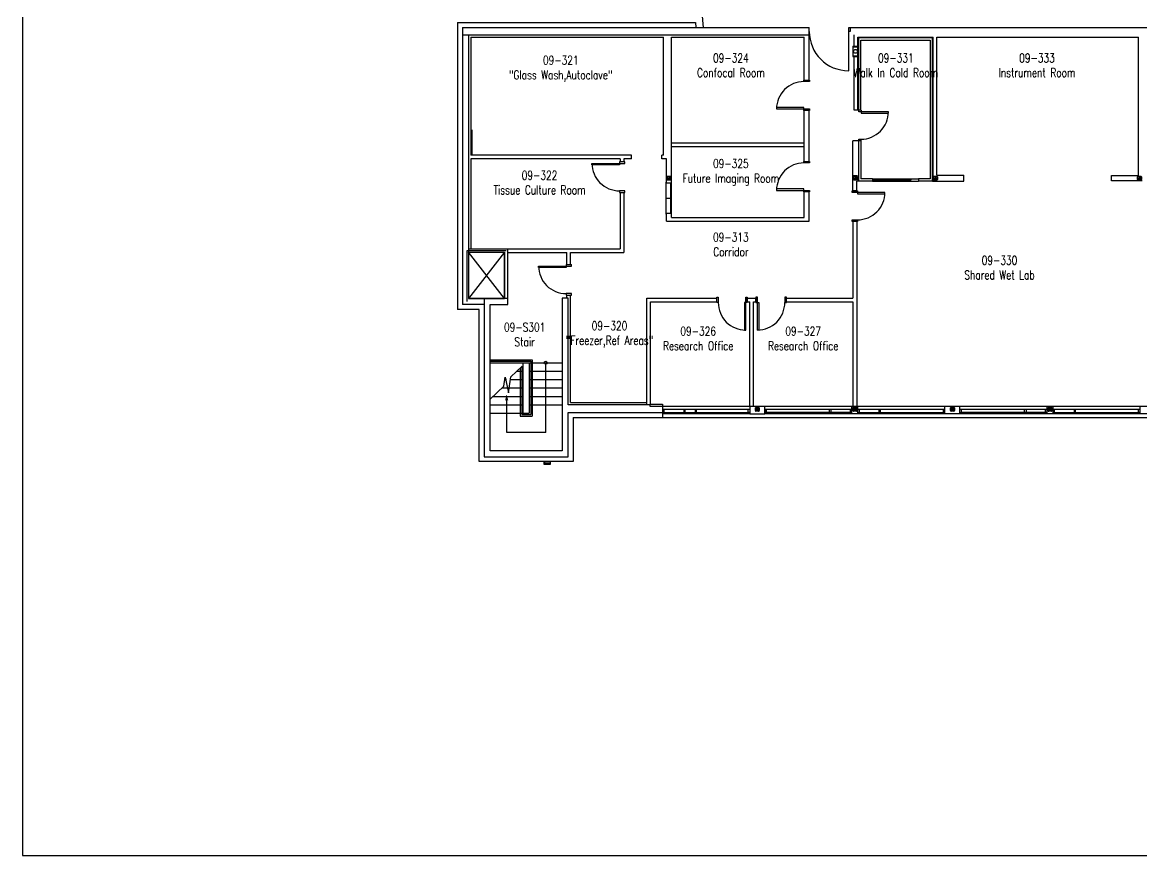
# Model space of a CAD drawing. Extents: x 11182 to 734459, y -1391328 to 152085.
# Drawn here: x 281215 to 318498, y -959177 to -931414 of the extents above; entities that cross this region are included whole.
import ezdxf
from ezdxf.enums import TextEntityAlignment as Align

# ---------------------------------------------------------------- set-up
doc = ezdxf.new("R2010")
doc.units = 0
doc.header["$LTSCALE"] = 500
doc.header["$MEASUREMENT"] = 0
doc.layers.add('0_Defpoints', color=106, linetype='CONTINUOUS', plot=False)
for name, color, linetype in [('0_room_data', 7, 'CONTINUOUS'), ('1_Wall_Exist', 251, 'CONTINUOUS'), ('3_Text', 7, 'CONTINUOUS')]:
    doc.layers.add(name, color=color, linetype=linetype)
doc.styles.add('1_200', font='simplex.shx', dxfattribs={"width": 0.75, "height": 460})

# ---------------------------------------------------------------- blocks, each defined once
blk = doc.blocks.new('room_data')
at = {"layer": '3_Text', "style": '1_200', "width": 0.75}
for tag, p in [('ROOMNUM', (0, 0)), ('ROOMUSE', (0, -575))]:
    blk.add_attdef(tag, text='', height=345, dxfattribs=at).set_placement(p, align=Align.MIDDLE_CENTER)

msp = doc.modelspace()

# ---------------------------------------------------------------- linework, layer by layer
at = {"layer": '0_Defpoints'}
msp.add_lwpolyline([(281215, -904391), (281215, -959177), (365883, -959177), (365883, -904391)], close=True, dxfattribs=at)
at = {"layer": '1_Wall_Exist'}
for p, q in [((303768, -930127), (303895, -931579)), ((295712, -931414), (295712, -940979)), ((295712, -931414), (303632, -931414)), ((295877, -931579), (295877, -940814)), ((295877, -931579), (307426, -931579)), ((303632, -931414), (303647, -931579)), ((307426, -933335), (307426, -931579)), ((308740, -933026), (308740, -931579)), ((308740, -931579), (308790, -931579)), ((308790, -931579), (308790, -931712)), ((308790, -931579), (318897, -931579)), ((295877, -931829), (307426, -931829)), ((296077, -931829), (296077, -940614)), ((296157, -931909), (296157, -935841)), ((296157, -931909), (302568, -931909)), ((302568, -935841), (302568, -931909)), ((302840, -931909), (307254, -931909)), ((302840, -937910), (302840, -931909)), ((307254, -933335), (307254, -931909)), ((308790, -931712), (308740, -931712)), ((308926, -932206), (308926, -931829)), ((309050, -934342), (309050, -931909)), ((309050, -931909), (311552, -931909)), ((311527, -931934), (309075, -931934)), ((309075, -934392), (309075, -931934)), ((309150, -932009), (311452, -932009)), ((309150, -934342), (309150, -932009)), ((311452, -932009), (311452, -936628)), ((311527, -936703), (311527, -931934)), ((311552, -936703), (311552, -931909)), ((311674, -936506), (311674, -931909)), ((311674, -931909), (318391, -931909)), ((318391, -936518), (318391, -931909)), ((308878, -932206), (309050, -932206)), ((308878, -932206), (308878, -932556)), ((308894, -932556), (308894, -932206)), ((308894, -932231), (309034, -932231)), ((309034, -932231), (309034, -932531)), ((308878, -932556), (309050, -932556)), ((308894, -932531), (309034, -932531)), ((308926, -934342), (308926, -932556)), ((307249, -933385), (307249, -933335)), ((307249, -933335), (307432, -933335)), ((307432, -933385), (307249, -933385)), ((307432, -933335), (307432, -933385)), ((307249, -934254), (306335, -934254)), ((306335, -934254), (306335, -934299)), ((306335, -934299), (307432, -934299)), ((307249, -934349), (307249, -934254)), ((307432, -934299), (307432, -934349)), ((307432, -934349), (307249, -934349)), ((307254, -936046), (307254, -934349)), ((307426, -936046), (307426, -934349)), ((309151, -934342), (308926, -934342)), ((310065, -934392), (309075, -934392)), ((309151, -934342), (309151, -934437)), ((309151, -934437), (310065, -934437)), ((310065, -934437), (310065, -934392)), ((296182, -934991), (296182, -935816)), ((308878, -937029), (308878, -935356)), ((309150, -935356), (308878, -935356)), ((309075, -936703), (309075, -935306)), ((309075, -935306), (309150, -935306)), ((309150, -935306), (309150, -936628)), ((307254, -935441), (302840, -935441)), ((307254, -935563), (302840, -935563)), ((301504, -935841), (296157, -935841)), ((301132, -935963), (296157, -935963)), ((296157, -935963), (296157, -938963)), ((300188, -936158), (300188, -936113)), ((300188, -936113), (301285, -936113)), ((301102, -936158), (300188, -936158)), ((301102, -936063), (301102, -936158)), ((301285, -936063), (301102, -936063)), ((301132, -935963), (301132, -936063)), ((301504, -935963), (301254, -935963)), ((301254, -935963), (301254, -936063)), ((301285, -936113), (301285, -936063)), ((301504, -935963), (301504, -935841)), ((302568, -935841), (302518, -935841)), ((302518, -935963), (302518, -935841)), ((302668, -935963), (302518, -935963)), ((302668, -936768), (302668, -935963)), ((307249, -936096), (307249, -936046)), ((307249, -936046), (307432, -936046)), ((307432, -936096), (307249, -936096)), ((307432, -936046), (307432, -936096)), ((302710, -936541), (302799, -936541)), ((302710, -936554), (302799, -936554)), ((302755, -936554), (302755, -936655)), ((308894, -936518), (309034, -936518)), ((308920, -936541), (309009, -936541)), ((308920, -936554), (309009, -936554)), ((308964, -936554), (308964, -936655)), ((311587, -936541), (311676, -936541)), ((311587, -936554), (311676, -936554)), ((311632, -936554), (311632, -936655)), ((311674, -936506), (312574, -936506)), ((312574, -936703), (312574, -936506)), ((317491, -936690), (317491, -936518)), ((317491, -936518), (318391, -936518)), ((318382, -936541), (318471, -936541)), ((318382, -936554), (318471, -936554)), ((318427, -936554), (318427, -936655)), ((302668, -936742), (302665, -936742)), ((302665, -937809), (302665, -936742)), ((302804, -936768), (302668, -936768)), ((302691, -936649), (302691, -936560)), ((302704, -936649), (302704, -936560)), ((302704, -936604), (302806, -936604)), ((302799, -936655), (302710, -936655)), ((302799, -936668), (302710, -936668)), ((302804, -936768), (302804, -937784)), ((302806, -936560), (302806, -936649)), ((302818, -936560), (302818, -936649)), ((308901, -936649), (308901, -936560)), ((308914, -936649), (308914, -936560)), ((308914, -936604), (309015, -936604)), ((309009, -936655), (308920, -936655)), ((309009, -936668), (308920, -936668)), ((309075, -936703), (309006, -936703)), ((309006, -937029), (309006, -936703)), ((309015, -936560), (309015, -936649)), ((309028, -936560), (309028, -936649)), ((309536, -936703), (309075, -936703)), ((309536, -936628), (309150, -936628)), ((309536, -936628), (309536, -936703)), ((309536, -936628), (311066, -936628)), ((309536, -936665), (310820, -936665)), ((309536, -936703), (311066, -936703)), ((310030, -936628), (310030, -936665)), ((310326, -936665), (310326, -936703)), ((310820, -936665), (310820, -936628)), ((311452, -936628), (311066, -936628)), ((311066, -936628), (311066, -936703)), ((311527, -936703), (311066, -936703)), ((311527, -936703), (312574, -936703)), ((311568, -936649), (311568, -936560)), ((311581, -936649), (311581, -936560)), ((311581, -936604), (311682, -936604)), ((311676, -936655), (311587, -936655)), ((311676, -936668), (311587, -936668)), ((311682, -936560), (311682, -936649)), ((311695, -936560), (311695, -936649)), ((318513, -936690), (317491, -936690)), ((318363, -936649), (318363, -936560)), ((318376, -936649), (318376, -936560)), ((318376, -936604), (318477, -936604)), ((318471, -936655), (318382, -936655)), ((318471, -936668), (318382, -936668)), ((318477, -936560), (318477, -936649)), ((318490, -936560), (318490, -936649)), ((301102, -937027), (301102, -937077)), ((301285, -937027), (301102, -937027)), ((301102, -937077), (301285, -937077)), ((301132, -937077), (301132, -938963)), ((301254, -937077), (301254, -939085)), ((301285, -937077), (301285, -937027)), ((302665, -937276), (302804, -937276)), ((307249, -936965), (306335, -936965)), ((306335, -936965), (306335, -937010)), ((306335, -937010), (307432, -937010)), ((307249, -937060), (307249, -936965)), ((307432, -937060), (307249, -937060)), ((307254, -937910), (307254, -937060)), ((307426, -938032), (307426, -937060)), ((307432, -937010), (307432, -937060)), ((308851, -937079), (308851, -937029)), ((308851, -937029), (309034, -937029)), ((309948, -937079), (308851, -937079)), ((309003, -937029), (308881, -937029)), ((309034, -937029), (309034, -937124)), ((309034, -937124), (309948, -937124)), ((309948, -937124), (309948, -937079)), ((302668, -937809), (302665, -937809)), ((302668, -938032), (302668, -937784)), ((302804, -937784), (302668, -937784)), ((302668, -938032), (307426, -938032)), ((302840, -937910), (307254, -937910)), ((308851, -938043), (308851, -937993)), ((308851, -937993), (309034, -937993)), ((309034, -938043), (308851, -938043)), ((308879, -938043), (308878, -940598)), ((309003, -938043), (308881, -938043)), ((309007, -938043), (309006, -944196)), ((309034, -937993), (309034, -938043)), ((296027, -939018), (297327, -939018)), ((296027, -940714), (296027, -939018)), ((296077, -938963), (301132, -938963)), ((296077, -939068), (297277, -939068)), ((297277, -939068), (296077, -940614)), ((297277, -940614), (296077, -939068)), ((297277, -939068), (297277, -940614)), ((297277, -940614), (297277, -939068)), ((297382, -939085), (299356, -939085)), ((299356, -939485), (299356, -939085)), ((299477, -939085), (301254, -939085)), ((299477, -939485), (299477, -939085)), ((298411, -939580), (298411, -939535)), ((298411, -939535), (299508, -939535)), ((299325, -939485), (299508, -939485)), ((299325, -939485), (299325, -939580)), ((299508, -939535), (299508, -939485)), ((299325, -939580), (298411, -939580)), ((297277, -940614), (296077, -940614)), ((296077, -940614), (297277, -940614)), ((299325, -940449), (299325, -940499)), ((299508, -940449), (299325, -940449)), ((299325, -940499), (299508, -940499)), ((299356, -940598), (299356, -940499)), ((299477, -944079), (299477, -940499)), ((299508, -940499), (299508, -940449)), ((302016, -940598), (304345, -940598)), ((302016, -944159), (302016, -940598)), ((304345, -940751), (304345, -940568)), ((304345, -940568), (304395, -940568)), ((304395, -940568), (304395, -940751)), ((305309, -941665), (305309, -940568)), ((305309, -940568), (305359, -940568)), ((305359, -940568), (305359, -940751)), ((305359, -940598), (305649, -940598)), ((305359, -940720), (305359, -940598)), ((305699, -940568), (305649, -940568)), ((305649, -940568), (305649, -940751)), ((305649, -940720), (305649, -940598)), ((305699, -941665), (305699, -940568)), ((306663, -940568), (306613, -940568)), ((306613, -940568), (306613, -940751)), ((306663, -940751), (306663, -940568)), ((306663, -940598), (308878, -940598)), ((306663, -940720), (306663, -940598)), ((296432, -940979), (295712, -940979)), ((296597, -940814), (295877, -940814)), ((296432, -946050), (296432, -940979)), ((302138, -940720), (304345, -940720)), ((302138, -944129), (302138, -940720)), ((304395, -940751), (304345, -940751)), ((305359, -940751), (305264, -940751)), ((305264, -940751), (305264, -941665)), ((305359, -940720), (305443, -940720)), ((305443, -944196), (305443, -940720)), ((305565, -944196), (305565, -940720)), ((305565, -940720), (305649, -940720)), ((305649, -940751), (305744, -940751)), ((305744, -940751), (305744, -941665)), ((306613, -940751), (306663, -940751)), ((306663, -940720), (308878, -940720)), ((308878, -940720), (308878, -944196)), ((305264, -941665), (305309, -941665)), ((305744, -941665), (305699, -941665)), ((296797, -942654), (298197, -942654)), ((296797, -942704), (298147, -942704)), ((296797, -942754), (299197, -942754)), ((297490, -943223), (297863, -942869)), ((297847, -942884), (297847, -944484)), ((298147, -942704), (298147, -944484)), ((298197, -942654), (298197, -944534)), ((298647, -945079), (298647, -942754)), ((297255, -943536), (297292, -943231)), ((297292, -943231), (297411, -943756)), ((297411, -943756), (297490, -943223)), ((297688, -943034), (297897, -943034)), ((297797, -942932), (297797, -944534)), ((298097, -943034), (299197, -943034)), ((296797, -943971), (297255, -943536)), ((297193, -943594), (297897, -943594)), ((297282, -943314), (297337, -943314)), ((297459, -943314), (297897, -943314)), ((298097, -943314), (299197, -943314)), ((298097, -943594), (299197, -943594)), ((296898, -943874), (297897, -943874)), ((297347, -945079), (297347, -943874)), ((298097, -943874), (299197, -943874)), ((296797, -944154), (297897, -944154)), ((298097, -944154), (299197, -944154)), ((299477, -944079), (302016, -944079)), ((302138, -944129), (302543, -944129)), ((302543, -944129), (302543, -944574)), ((302543, -944196), (308847, -944196)), ((305443, -944308), (302543, -944308)), ((302593, -944409), (302593, -944308)), ((303243, -944308), (303243, -944409)), ((303293, -944409), (303293, -944308)), ((303626, -944308), (303626, -944409)), ((303676, -944409), (303676, -944308)), ((305393, -944409), (305393, -944308)), ((305443, -944196), (305443, -944462)), ((305633, -944349), (305633, -944260)), ((305646, -944349), (305646, -944260)), ((305646, -944304), (305747, -944304)), ((305652, -944241), (305741, -944241)), ((305652, -944254), (305741, -944254)), ((305741, -944355), (305652, -944355)), ((305741, -944368), (305652, -944368)), ((305697, -944254), (305697, -944355)), ((305747, -944260), (305747, -944349)), ((305760, -944260), (305760, -944349)), ((305947, -944462), (305947, -944196)), ((308847, -944308), (305947, -944308)), ((305947, -944308), (305947, -944409)), ((305997, -944409), (305997, -944308)), ((308097, -944409), (308097, -944308)), ((308147, -944308), (308147, -944409)), ((308797, -944409), (308797, -944308)), ((308847, -944462), (308847, -944196)), ((308847, -944196), (309047, -944196)), ((308883, -944349), (308883, -944260)), ((308896, -944349), (308896, -944260)), ((308896, -944304), (308997, -944304)), ((308902, -944241), (308991, -944241)), ((308902, -944254), (308991, -944254)), ((308991, -944355), (308902, -944355)), ((308991, -944368), (308902, -944368)), ((308947, -944254), (308947, -944355)), ((308997, -944260), (308997, -944349)), ((309010, -944260), (309010, -944349)), ((309047, -944462), (309047, -944196)), ((309047, -944196), (337987, -944196)), ((311947, -944308), (309047, -944308)), ((309097, -944409), (309097, -944308)), ((309747, -944308), (309747, -944409)), ((309797, -944409), (309797, -944308)), ((311897, -944409), (311897, -944308)), ((311947, -944462), (311947, -944196)), ((312133, -944349), (312133, -944260)), ((312146, -944349), (312146, -944260)), ((312146, -944304), (312247, -944304)), ((312152, -944241), (312241, -944241)), ((312152, -944254), (312241, -944254)), ((312241, -944355), (312152, -944355)), ((312241, -944368), (312152, -944368)), ((312197, -944254), (312197, -944355)), ((312247, -944260), (312247, -944349)), ((312260, -944260), (312260, -944349)), ((312447, -944462), (312447, -944196)), ((315347, -944308), (312447, -944308)), ((312497, -944409), (312497, -944308)), ((314597, -944409), (314597, -944308)), ((314647, -944308), (314647, -944409)), ((315297, -944409), (315297, -944308)), ((315347, -944462), (315347, -944196)), ((315383, -944349), (315383, -944260)), ((315396, -944349), (315396, -944260)), ((315396, -944304), (315497, -944304)), ((315402, -944241), (315491, -944241)), ((315402, -944254), (315491, -944254)), ((315491, -944355), (315402, -944355)), ((315491, -944368), (315402, -944368)), ((315447, -944254), (315447, -944355)), ((315497, -944260), (315497, -944349)), ((315510, -944260), (315510, -944349)), ((315547, -944462), (315547, -944196)), ((318447, -944308), (315547, -944308)), ((315597, -944409), (315597, -944308)), ((316247, -944308), (316247, -944409)), ((316297, -944409), (316297, -944308)), ((318397, -944409), (318397, -944308)), ((318447, -944462), (318447, -944196)), ((296797, -944434), (298097, -944434)), ((297797, -944534), (298197, -944534)), ((297847, -944484), (298147, -944484)), ((299562, -944574), (299562, -946050)), ((299562, -944574), (334847, -944574)), ((302543, -944443), (302593, -944443)), ((305443, -944462), (302543, -944462)), ((302562, -944409), (302562, -944443)), ((302575, -944443), (302575, -944409)), ((302581, -944413), (303256, -944413)), ((302581, -944419), (302581, -944413)), ((302581, -944419), (303256, -944419)), ((302581, -944432), (303256, -944432)), ((302581, -944438), (302581, -944432)), ((302581, -944438), (303256, -944438)), ((302582, -944432), (302582, -944419)), ((302593, -944443), (302593, -944462)), ((303243, -944409), (303293, -944409)), ((303243, -944462), (303243, -944443)), ((303243, -944443), (303293, -944443)), ((303254, -944432), (303254, -944419)), ((303256, -944419), (303256, -944413)), ((303256, -944438), (303256, -944432)), ((303262, -944409), (303262, -944443)), ((303275, -944443), (303275, -944409)), ((303281, -944413), (303638, -944413)), ((303281, -944419), (303281, -944413)), ((303281, -944419), (303638, -944419)), ((303281, -944432), (303638, -944432)), ((303281, -944438), (303281, -944432)), ((303281, -944438), (303638, -944438)), ((303282, -944432), (303282, -944419)), ((303293, -944443), (303293, -944462)), ((303626, -944409), (303676, -944409)), ((303626, -944462), (303626, -944443)), ((303626, -944443), (303676, -944443)), ((303637, -944432), (303637, -944419)), ((303638, -944419), (303638, -944413)), ((303638, -944438), (303638, -944432)), ((303645, -944409), (303645, -944443)), ((303657, -944443), (303657, -944409)), ((303664, -944413), (305406, -944413)), ((303664, -944419), (303664, -944413)), ((303664, -944419), (305406, -944419)), ((303664, -944432), (305406, -944432)), ((303664, -944438), (303664, -944432)), ((303664, -944438), (305406, -944438)), ((303665, -944432), (303665, -944419)), ((303676, -944443), (303676, -944462)), ((305443, -944409), (305393, -944409)), ((305443, -944443), (305393, -944443)), ((305393, -944443), (305393, -944462)), ((305404, -944432), (305404, -944419)), ((305406, -944419), (305406, -944413)), ((305406, -944438), (305406, -944432)), ((305412, -944443), (305412, -944409)), ((305425, -944409), (305425, -944443)), ((305443, -944462), (305947, -944462)), ((305947, -944409), (305997, -944409)), ((305947, -944462), (305947, -944443)), ((305947, -944443), (305997, -944443)), ((344447, -944462), (305947, -944462)), ((305965, -944409), (305965, -944443)), ((305978, -944443), (305978, -944409)), ((308109, -944413), (305984, -944413)), ((305984, -944419), (305984, -944413)), ((308109, -944419), (305984, -944419)), ((308109, -944432), (305984, -944432)), ((305984, -944438), (305984, -944432)), ((308109, -944438), (305984, -944438)), ((305985, -944432), (305985, -944419)), ((305997, -944443), (305997, -944462)), ((308147, -944409), (308097, -944409)), ((308147, -944443), (308097, -944443)), ((308097, -944443), (308097, -944462)), ((308108, -944432), (308108, -944419)), ((308109, -944419), (308109, -944413)), ((308109, -944438), (308109, -944432)), ((308115, -944443), (308115, -944409)), ((308128, -944409), (308128, -944443)), ((308809, -944413), (308134, -944413)), ((308134, -944419), (308134, -944413)), ((308809, -944419), (308134, -944419)), ((308809, -944432), (308134, -944432)), ((308134, -944438), (308134, -944432)), ((308809, -944438), (308134, -944438)), ((308135, -944432), (308135, -944419)), ((308147, -944462), (308147, -944443)), ((308847, -944409), (308797, -944409)), ((308847, -944443), (308797, -944443)), ((308797, -944443), (308797, -944462)), ((308808, -944432), (308808, -944419)), ((308809, -944419), (308809, -944413)), ((308809, -944438), (308809, -944432)), ((308815, -944443), (308815, -944409)), ((308828, -944409), (308828, -944443)), ((309047, -944409), (309097, -944409)), ((309047, -944443), (309097, -944443)), ((309065, -944409), (309065, -944443)), ((309078, -944443), (309078, -944409)), ((309084, -944413), (309759, -944413)), ((309084, -944419), (309084, -944413)), ((309084, -944419), (309759, -944419)), ((309084, -944432), (309759, -944432)), ((309084, -944438), (309084, -944432)), ((309084, -944438), (309759, -944438)), ((309085, -944432), (309085, -944419)), ((309097, -944443), (309097, -944462)), ((309747, -944409), (309797, -944409)), ((309747, -944462), (309747, -944443)), ((309747, -944443), (309797, -944443)), ((309758, -944432), (309758, -944419)), ((309759, -944419), (309759, -944413)), ((309759, -944438), (309759, -944432)), ((309765, -944409), (309765, -944443)), ((309778, -944443), (309778, -944409)), ((309784, -944413), (311909, -944413)), ((309784, -944419), (309784, -944413)), ((309784, -944419), (311909, -944419)), ((309784, -944432), (311909, -944432)), ((309784, -944438), (309784, -944432)), ((309784, -944438), (311909, -944438)), ((309785, -944432), (309785, -944419)), ((309797, -944443), (309797, -944462)), ((311947, -944409), (311897, -944409)), ((311947, -944443), (311897, -944443)), ((311897, -944443), (311897, -944462)), ((311908, -944432), (311908, -944419)), ((311909, -944419), (311909, -944413)), ((311909, -944438), (311909, -944432)), ((311915, -944443), (311915, -944409)), ((311928, -944409), (311928, -944443)), ((312447, -944409), (312497, -944409)), ((312447, -944443), (312497, -944443)), ((312465, -944409), (312465, -944443)), ((312478, -944443), (312478, -944409)), ((314609, -944413), (312484, -944413)), ((312484, -944419), (312484, -944413)), ((314609, -944419), (312484, -944419)), ((314609, -944432), (312484, -944432)), ((312484, -944438), (312484, -944432)), ((314609, -944438), (312484, -944438)), ((312485, -944432), (312485, -944419)), ((312497, -944443), (312497, -944462)), ((314647, -944409), (314597, -944409)), ((314647, -944443), (314597, -944443)), ((314597, -944443), (314597, -944462)), ((314608, -944432), (314608, -944419)), ((314609, -944419), (314609, -944413)), ((314609, -944438), (314609, -944432)), ((314615, -944443), (314615, -944409)), ((314628, -944409), (314628, -944443)), ((315309, -944413), (314634, -944413)), ((314634, -944419), (314634, -944413)), ((315309, -944419), (314634, -944419)), ((315309, -944432), (314634, -944432)), ((314634, -944438), (314634, -944432)), ((315309, -944438), (314634, -944438)), ((314635, -944432), (314635, -944419)), ((314647, -944462), (314647, -944443)), ((315347, -944409), (315297, -944409)), ((315347, -944443), (315297, -944443)), ((315297, -944443), (315297, -944462)), ((315308, -944432), (315308, -944419)), ((315309, -944419), (315309, -944413)), ((315309, -944438), (315309, -944432)), ((315315, -944443), (315315, -944409)), ((315328, -944409), (315328, -944443)), ((315547, -944409), (315597, -944409)), ((315547, -944443), (315597, -944443)), ((315565, -944409), (315565, -944443)), ((315578, -944443), (315578, -944409)), ((315584, -944413), (316259, -944413)), ((315584, -944419), (315584, -944413)), ((315584, -944419), (316259, -944419)), ((315584, -944432), (316259, -944432)), ((315584, -944438), (315584, -944432)), ((315584, -944438), (316259, -944438)), ((315585, -944432), (315585, -944419)), ((315597, -944443), (315597, -944462)), ((316247, -944409), (316297, -944409)), ((316247, -944462), (316247, -944443)), ((316247, -944443), (316297, -944443)), ((316258, -944432), (316258, -944419)), ((316259, -944419), (316259, -944413)), ((316259, -944438), (316259, -944432)), ((316265, -944409), (316265, -944443)), ((316278, -944443), (316278, -944409)), ((316284, -944413), (318409, -944413)), ((316284, -944419), (316284, -944413)), ((316284, -944419), (318409, -944419)), ((316284, -944432), (318409, -944432)), ((316284, -944438), (316284, -944432)), ((316284, -944438), (318409, -944438)), ((316285, -944432), (316285, -944419)), ((316297, -944443), (316297, -944462)), ((318447, -944409), (318397, -944409)), ((318447, -944443), (318397, -944443)), ((318397, -944443), (318397, -944462)), ((318408, -944432), (318408, -944419)), ((318409, -944419), (318409, -944413)), ((318409, -944438), (318409, -944432)), ((318415, -944443), (318415, -944409)), ((318428, -944409), (318428, -944443)), ((298647, -945079), (297347, -945079)), ((299562, -946050), (296432, -946050)), ((298599, -946150), (298599, -946050)), ((298799, -946150), (298599, -946150)), ((298607, -946050), (298607, -946096)), ((298607, -946096), (298799, -946096)), ((298799, -946104), (298607, -946104)), ((298607, -946104), (298607, -946150)), ((298799, -946050), (298799, -946150))]:
    msp.add_line(p, q, dxfattribs=at)
for points in [[(302543, -944209), (302122, -944209), (302122, -944159), (299397, -944159), (299397, -940598), (299197, -940598), (299197, -945685), (296797, -945685), (296797, -940814), (297382, -940814), (297382, -938963)], [(297382, -940614), (296597, -940614), (296597, -945885), (299397, -945885), (299397, -944409), (302593, -944409)], [(297897, -944434), (297897, -942754)], [(298097, -942754), (298097, -944434)]]:
    msp.add_lwpolyline(points, dxfattribs=at)
for centre, radius in [((308966, -932379), 63.5), ((298647, -942754), 50)]:
    msp.add_circle(centre, radius, dxfattribs=at)
for centre, radius, start, end in [((308740, -931712), 1314, 180, 270), ((307249, -934299), 914, 89.9924, 180), ((309151, -934392), 914, 269.9924, 0), ((301102, -936113), 914, 180, 270.0076), ((307249, -937010), 914, 89.9924, 180), ((302710, -936560), 19.1, 90, 180), ((302710, -936560), 6.35, 90, 180), ((302799, -936560), 19.1, 0, 90), ((302799, -936560), 6.35, 0, 90), ((308920, -936560), 19.1, 90, 180), ((308920, -936560), 6.35, 90, 180), ((309009, -936560), 19.1, 0, 90), ((309009, -936560), 6.35, 0, 90), ((311587, -936560), 19.1, 90, 180), ((311587, -936560), 6.35, 90, 180), ((311676, -936560), 19.1, 0, 90), ((311676, -936560), 6.35, 0, 90), ((318382, -936560), 19.1, 90, 180), ((318382, -936560), 6.35, 90, 180), ((318471, -936560), 19.1, 0, 90), ((318471, -936560), 6.35, 0, 90), ((302710, -936649), 19.1, 180, 270), ((302710, -936649), 6.35, 180, 270), ((302799, -936649), 19.1, 270, 0), ((302799, -936649), 6.35, 270, 0), ((308920, -936649), 19.1, 180, 270), ((308920, -936649), 6.35, 180, 270), ((309009, -936649), 19.1, 270, 0), ((309009, -936649), 6.35, 270, 0), ((311587, -936649), 19.1, 180, 270), ((311587, -936649), 6.35, 180, 270), ((311676, -936649), 19.1, 270, 0), ((311676, -936649), 6.35, 270, 0), ((318382, -936649), 19.1, 180, 270), ((318382, -936649), 6.35, 180, 270), ((318471, -936649), 19.1, 270, 0), ((318471, -936649), 6.35, 270, 0), ((309034, -937079), 914, 269.9924, 0), ((299325, -939535), 914, 180, 270.0076), ((305309, -940751), 914, 179.9924, 270), ((305699, -940751), 914, 270, 0.0076), ((305652, -944260), 19.1, 90, 180), ((305652, -944349), 19.1, 180, 270), ((305652, -944260), 6.35, 90, 180), ((305652, -944349), 6.35, 180, 270), ((305741, -944260), 19.1, 0, 90), ((305741, -944260), 6.35, 0, 90), ((305741, -944349), 19.1, 270, 0), ((305741, -944349), 6.35, 270, 0), ((308902, -944260), 19.1, 90, 180), ((308902, -944349), 19.1, 180, 270), ((308902, -944260), 6.35, 90, 180), ((308902, -944349), 6.35, 180, 270), ((308991, -944260), 19.1, 0, 90), ((308991, -944260), 6.35, 0, 90), ((308991, -944349), 19.1, 270, 0), ((308991, -944349), 6.35, 270, 0), ((312152, -944260), 19.1, 90, 180), ((312152, -944349), 19.1, 180, 270), ((312152, -944260), 6.35, 90, 180), ((312152, -944349), 6.35, 180, 270), ((312241, -944260), 19.1, 0, 90), ((312241, -944260), 6.35, 0, 90), ((312241, -944349), 19.1, 270, 0), ((312241, -944349), 6.35, 270, 0), ((315402, -944260), 19.1, 90, 180), ((315402, -944349), 19.1, 180, 270), ((315402, -944260), 6.35, 90, 180), ((315402, -944349), 6.35, 180, 270), ((315491, -944260), 19.1, 0, 90), ((315491, -944260), 6.35, 0, 90), ((315491, -944349), 19.1, 270, 0), ((315491, -944349), 6.35, 270, 0)]:
    msp.add_arc(centre, radius, start, end, dxfattribs=at)
msp.add_solid([(297347, -943810), (297293, -944010), (297400, -944010)], dxfattribs=at)

# ---------------------------------------------------------------- block references
at = {"layer": '0_room_data', "xscale": 0.8491958973582572, "yscale": 0.8491958973582572, "zscale": 0.8491958973582572}
for p, values in [((304816, -932601), {'ROOMNUM': '09-324', 'ROOMUSE': 'Confocal Room'}), ((310312, -932601), {'ROOMNUM': '09-331', 'ROOMUSE': 'Walk In Cold Room'}), ((315013, -932601), {'ROOMNUM': '09-333', 'ROOMUSE': 'Instrument Room'}), ((299148, -932675), {'ROOMNUM': '09-321', 'ROOMUSE': '"Glass Wash,Autoclave"'}), ((304816, -936119), {'ROOMNUM': '09-325', 'ROOMUSE': 'Future Imaging Room'}), ((298443, -936509), {'ROOMNUM': '09-322', 'ROOMUSE': 'Tissue Culture Room'}), ((304816, -938571), {'ROOMNUM': '09-313', 'ROOMUSE': 'Corridor'}), ((313765, -939342), {'ROOMNUM': '09-330', 'ROOMUSE': 'Shared Wet Lab'}), ((300773, -941521), {'ROOMNUM': '09-320', 'ROOMUSE': '"Freezer,Ref Areas"'}), ((297946, -941572), {'ROOMNUM': '09-S301', 'ROOMUSE': 'Stair'}), ((303726, -941703), {'ROOMNUM': '09-326', 'ROOMUSE': 'Research Office'}), ((307223, -941703), {'ROOMNUM': '09-327', 'ROOMUSE': 'Research Office'})]:
    msp.add_blockref('room_data', p, dxfattribs=at).add_auto_attribs(values)

doc.saveas('drawing.dxf')
